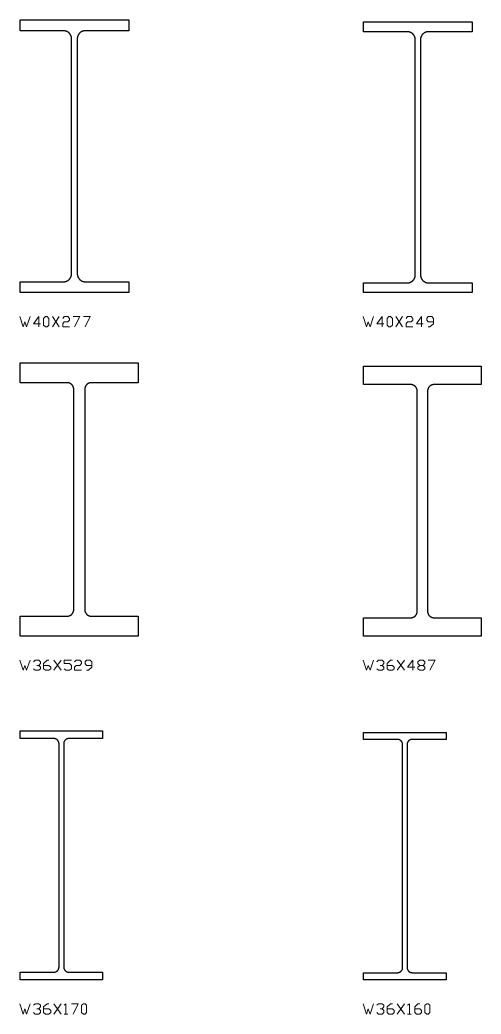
# Model space of a CAD drawing. Header units: inches. Extents: x 0 to 967, y -705 to 45.
# Drawn here: x 750 to 817.1, y -105 to 39.7 of the extents above; entities that cross this region are included whole.
import ezdxf

# ---------------------------------------------------------------- set-up
doc = ezdxf.new("R2010")
doc.units = ezdxf.units.IN
doc.header["$MEASUREMENT"] = 0
doc.layers.add('AISC_STEEL', color=7, linetype='Continuous')

msp = doc.modelspace()

# ---------------------------------------------------------------- linework, layer by layer
at = {"color": 3, "lineweight": 0}
for p, q in [((754.71, -4.98), (755.69, -3.49)), ((754.71, -3.49), (755.69, -4.98)), ((804.7, -4.98), (805.68, -3.49)), ((804.7, -3.49), (805.68, -4.98)), ((754.92, -54.97), (755.95, -53.47)), ((754.92, -53.47), (755.95, -54.97)), ((804.9, -54.97), (805.94, -53.47)), ((804.9, -53.47), (805.94, -54.97)), ((808.16, -54.25), (808.67, -54.25)), ((754.92, -105.01), (755.95, -103.51)), ((754.92, -103.51), (755.95, -105.01)), ((804.9, -105.01), (805.94, -103.51)), ((804.9, -103.51), (805.94, -105.01)), ((756.41, -105.01), (756.93, -105.01)), ((806.4, -105.01), (806.92, -105.01))]:
    msp.add_line(p, q, dxfattribs=at)
for points in [[(749.96, -3.49), (750.42, -4.98), (750.68, -4.26), (750.94, -4.98), (751.46, -3.49)], [(752.95, -4.52), (751.92, -4.52), (752.7, -3.49), (752.7, -4.98)], [(756.21, -3.74), (756.41, -3.49), (756.93, -3.49), (757.19, -3.74), (757.19, -4), (756.93, -4.26), (756.41, -4.26), (756.21, -4.52), (756.21, -4.98), (757.19, -4.98)], [(757.71, -3.49), (758.69, -3.49), (757.91, -4.98)], [(759.2, -3.49), (760.18, -3.49), (759.46, -4.98)], [(799.95, -3.49), (800.41, -4.98), (800.67, -4.26), (800.93, -4.98), (801.44, -3.49)], [(802.94, -4.52), (801.91, -4.52), (802.68, -3.49), (802.68, -4.98)], [(806.19, -3.74), (806.4, -3.49), (806.92, -3.49), (807.18, -3.74), (807.18, -4), (806.92, -4.26), (806.4, -4.26), (806.19, -4.52), (806.19, -4.98), (807.18, -4.98)], [(808.67, -4.52), (807.69, -4.52), (808.41, -3.49), (808.41, -4.98)], [(809.4, -4.98), (809.65, -4.98), (810.17, -4.52), (810.17, -3.74), (809.91, -3.49), (809.4, -3.49), (809.19, -3.74), (809.19, -4), (809.4, -4.26), (810.17, -4.26)], [(749.96, -53.47), (750.42, -54.97), (750.68, -54.25), (750.94, -54.97), (751.46, -53.47)], [(751.92, -53.73), (752.18, -53.47), (752.7, -53.47), (752.95, -53.73), (752.95, -53.99), (752.7, -54.25)], [(753.42, -54.25), (754.19, -54.25), (754.45, -54.51), (754.45, -54.76), (754.19, -54.97), (753.68, -54.97), (753.42, -54.76), (753.42, -53.99), (753.94, -53.47), (754.19, -53.47)], [(756.41, -54.76), (756.67, -54.97), (757.19, -54.97), (757.45, -54.76), (757.45, -54.25), (757.19, -53.99), (756.41, -53.99), (756.41, -53.47), (757.45, -53.47)], [(757.91, -53.73), (758.17, -53.47), (758.69, -53.47), (758.94, -53.73), (758.94, -53.99), (758.69, -54.25), (758.17, -54.25), (757.91, -54.51), (757.91, -54.97), (758.94, -54.97)], [(759.67, -54.97), (759.93, -54.97), (760.44, -54.51), (760.44, -53.73), (760.18, -53.47), (759.67, -53.47), (759.46, -53.73), (759.46, -53.99), (759.67, -54.25), (760.44, -54.25)], [(799.95, -53.47), (800.41, -54.97), (800.67, -54.25), (800.93, -54.97), (801.44, -53.47)], [(801.91, -53.73), (802.17, -53.47), (802.68, -53.47), (802.94, -53.73), (802.94, -53.99), (802.68, -54.25)], [(803.41, -54.25), (804.18, -54.25), (804.44, -54.51), (804.44, -54.76), (804.18, -54.97), (803.66, -54.97), (803.41, -54.76), (803.41, -53.99), (803.92, -53.47), (804.18, -53.47)], [(807.43, -54.51), (806.4, -54.51), (807.18, -53.47), (807.18, -54.97)], [(809.4, -53.47), (810.43, -53.47), (809.65, -54.97)], [(752.44, -54.25), (752.7, -54.25), (752.95, -54.51), (752.95, -54.76), (752.7, -54.97), (752.18, -54.97), (751.92, -54.76)], [(802.42, -54.25), (802.68, -54.25), (802.94, -54.51), (802.94, -54.76), (802.68, -54.97), (802.17, -54.97), (801.91, -54.76)], [(749.96, -103.51), (750.42, -105.01), (750.68, -104.23), (750.94, -105.01), (751.46, -103.51)], [(751.92, -103.72), (752.18, -103.51), (752.7, -103.51), (752.95, -103.72), (752.95, -103.97), (752.7, -104.23)], [(753.42, -104.23), (754.19, -104.23), (754.45, -104.49), (754.45, -104.75), (754.19, -105.01), (753.68, -105.01), (753.42, -104.75), (753.42, -103.97), (753.94, -103.51), (754.19, -103.51)], [(756.41, -103.72), (756.67, -103.51), (756.67, -105.01)], [(757.45, -103.51), (758.43, -103.51), (757.71, -105.01)], [(799.95, -103.51), (800.41, -105.01), (800.67, -104.23), (800.93, -105.01), (801.44, -103.51)], [(801.91, -103.72), (802.17, -103.51), (802.68, -103.51), (802.94, -103.72), (802.94, -103.97), (802.68, -104.23)], [(803.41, -104.23), (804.18, -104.23), (804.44, -104.49), (804.44, -104.75), (804.18, -105.01), (803.66, -105.01), (803.41, -104.75), (803.41, -103.97), (803.92, -103.51), (804.18, -103.51)], [(806.4, -103.72), (806.66, -103.51), (806.66, -105.01)], [(807.43, -104.23), (808.16, -104.23), (808.41, -104.49), (808.41, -104.75), (808.16, -105.01), (807.69, -105.01), (807.43, -104.75), (807.43, -103.97), (807.9, -103.51), (808.16, -103.51)], [(752.44, -104.23), (752.7, -104.23), (752.95, -104.49), (752.95, -104.75), (752.7, -105.01), (752.18, -105.01), (751.92, -104.75)], [(802.42, -104.23), (802.68, -104.23), (802.94, -104.49), (802.94, -104.75), (802.68, -105.01), (802.17, -105.01), (801.91, -104.75)]]:
    msp.add_lwpolyline(points, dxfattribs=at)
for points in [[(753.68, -4.98), (753.68, -4.98), (753.94, -4.98), (754.19, -4.73), (754.19, -3.74), (753.94, -3.49), (753.68, -3.49), (753.42, -3.74), (753.42, -4.73)], [(803.66, -4.98), (803.66, -4.98), (803.92, -4.98), (804.18, -4.73), (804.18, -3.74), (803.92, -3.49), (803.66, -3.49), (803.41, -3.74), (803.41, -4.73)], [(808.67, -54.25), (808.93, -54.51), (808.93, -54.76), (808.67, -54.97), (808.16, -54.97), (807.9, -54.76), (807.9, -54.51), (808.16, -54.25), (807.9, -53.99), (807.9, -53.73), (808.16, -53.47), (808.67, -53.47), (808.93, -53.73), (808.93, -53.99)], [(759.2, -105.01), (759.2, -105.01), (759.46, -105.01), (759.67, -104.75), (759.67, -103.72), (759.46, -103.51), (759.2, -103.51), (758.94, -103.72), (758.94, -104.75)], [(809.19, -105.01), (809.19, -105.01), (809.4, -105.01), (809.65, -104.75), (809.65, -103.72), (809.4, -103.51), (809.19, -103.51), (808.93, -103.72), (808.93, -104.75)]]:
    msp.add_lwpolyline(points, close=True, dxfattribs=at)
at = {"layer": 'AISC_STEEL'}
for points in [[(765.8, 39.7), (765.8, 38.12), (759.49, 38.12), (759.47, 38.12), (759.44, 38.12), (759.41, 38.12), (759.38, 38.11), (759.35, 38.11), (759.32, 38.11), (759.29, 38.1), (759.26, 38.1), (759.23, 38.09), (759.2, 38.08), (759.17, 38.07), (759.14, 38.07), (759.11, 38.06), (759.09, 38.05), (759.06, 38.04), (759.03, 38.02), (759, 38.01), (758.98, 38), (758.95, 37.99), (758.92, 37.97), (758.9, 37.96), (758.87, 37.94), (758.85, 37.93), (758.82, 37.91), (758.8, 37.89), (758.77, 37.87), (758.75, 37.85), (758.73, 37.84), (758.7, 37.82), (758.68, 37.8), (758.66, 37.77), (758.64, 37.75), (758.62, 37.73), (758.6, 37.71), (758.58, 37.69), (758.56, 37.66), (758.54, 37.64), (758.53, 37.61), (758.51, 37.59), (758.49, 37.56), (758.48, 37.54), (758.46, 37.51), (758.45, 37.49), (758.44, 37.46), (758.42, 37.43), (758.41, 37.41), (758.4, 37.38), (758.39, 37.35), (758.38, 37.32), (758.37, 37.29), (758.36, 37.26), (758.35, 37.24), (758.35, 37.21), (758.34, 37.18), (758.33, 37.15), (758.33, 37.12), (758.32, 37.09), (758.32, 37.06), (758.32, 37.03), (758.32, 37), (758.32, 36.97), (758.32, 36.94), (758.32, 2.76), (758.32, 2.73), (758.32, 2.7), (758.32, 2.67), (758.32, 2.64), (758.32, 2.61), (758.33, 2.58), (758.33, 2.55), (758.34, 2.52), (758.35, 2.49), (758.35, 2.46), (758.36, 2.44), (758.37, 2.41), (758.38, 2.38), (758.39, 2.35), (758.4, 2.32), (758.41, 2.29), (758.42, 2.27), (758.44, 2.24), (758.45, 2.21), (758.46, 2.19), (758.48, 2.16), (758.49, 2.14), (758.51, 2.11), (758.53, 2.09), (758.54, 2.06), (758.56, 2.04), (758.58, 2.01), (758.6, 1.99), (758.62, 1.97), (758.64, 1.95), (758.66, 1.93), (758.68, 1.9), (758.7, 1.88), (758.73, 1.86), (758.75, 1.85), (758.77, 1.83), (758.8, 1.81), (758.82, 1.79), (758.85, 1.77), (758.87, 1.76), (758.9, 1.74), (758.92, 1.73), (758.95, 1.71), (758.98, 1.7), (759, 1.69), (759.03, 1.68), (759.06, 1.66), (759.09, 1.65), (759.11, 1.64), (759.14, 1.63), (759.17, 1.63), (759.2, 1.62), (759.23, 1.61), (759.26, 1.6), (759.29, 1.6), (759.32, 1.59), (759.35, 1.59), (759.38, 1.59), (759.41, 1.58), (759.44, 1.58), (759.47, 1.58), (759.49, 1.58), (765.8, 1.58), (765.8, 0), (757.9, 0), (750, 0), (750, 1.58), (756.3, 1.58), (756.33, 1.58), (756.36, 1.58), (756.39, 1.58), (756.42, 1.59), (756.45, 1.59), (756.48, 1.59), (756.51, 1.6), (756.54, 1.6), (756.57, 1.61), (756.6, 1.62), (756.63, 1.63), (756.66, 1.63), (756.69, 1.64), (756.71, 1.65), (756.74, 1.66), (756.77, 1.68), (756.8, 1.69), (756.82, 1.7), (756.85, 1.71), (756.88, 1.73), (756.9, 1.74), (756.93, 1.76), (756.95, 1.77), (756.98, 1.79), (757, 1.81), (757.03, 1.83), (757.05, 1.85), (757.07, 1.86), (757.1, 1.88), (757.12, 1.9), (757.14, 1.93), (757.16, 1.95), (757.18, 1.97), (757.2, 1.99), (757.22, 2.01), (757.24, 2.04), (757.26, 2.06), (757.27, 2.09), (757.29, 2.11), (757.31, 2.14), (757.32, 2.16), (757.34, 2.19), (757.35, 2.21), (757.36, 2.24), (757.38, 2.27), (757.39, 2.29), (757.4, 2.32), (757.41, 2.35), (757.42, 2.38), (757.43, 2.41), (757.44, 2.44), (757.45, 2.46), (757.45, 2.49), (757.46, 2.52), (757.47, 2.55), (757.47, 2.58), (757.48, 2.61), (757.48, 2.64), (757.48, 2.67), (757.48, 2.7), (757.48, 2.73), (757.49, 2.76), (757.49, 36.94), (757.48, 36.97), (757.48, 37), (757.48, 37.03), (757.48, 37.06), (757.48, 37.09), (757.47, 37.12), (757.47, 37.15), (757.46, 37.18), (757.45, 37.21), (757.45, 37.24), (757.44, 37.26), (757.43, 37.29), (757.42, 37.32), (757.41, 37.35), (757.4, 37.38), (757.39, 37.41), (757.38, 37.43), (757.36, 37.46), (757.35, 37.49), (757.34, 37.51), (757.32, 37.54), (757.31, 37.56), (757.29, 37.59), (757.27, 37.61), (757.26, 37.64), (757.24, 37.66), (757.22, 37.69), (757.2, 37.71), (757.18, 37.73), (757.16, 37.75), (757.14, 37.77), (757.12, 37.8), (757.1, 37.82), (757.07, 37.84), (757.05, 37.85), (757.03, 37.87), (757, 37.89), (756.98, 37.91), (756.95, 37.93), (756.93, 37.94), (756.9, 37.96), (756.88, 37.97), (756.85, 37.99), (756.82, 38), (756.8, 38.01), (756.77, 38.02), (756.74, 38.04), (756.71, 38.05), (756.69, 38.06), (756.66, 38.07), (756.63, 38.07), (756.6, 38.08), (756.57, 38.09), (756.54, 38.1), (756.51, 38.1), (756.48, 38.11), (756.45, 38.11), (756.42, 38.11), (756.39, 38.12), (756.36, 38.12), (756.33, 38.12), (756.3, 38.12), (750, 38.12), (750, 39.7), (757.9, 39.7)], [(815.8, 39.4), (815.8, 37.98), (809.45, 37.98), (809.43, 37.98), (809.4, 37.98), (809.37, 37.98), (809.34, 37.97), (809.31, 37.97), (809.28, 37.97), (809.25, 37.96), (809.22, 37.96), (809.19, 37.95), (809.16, 37.94), (809.13, 37.93), (809.1, 37.93), (809.07, 37.92), (809.05, 37.91), (809.02, 37.9), (808.99, 37.88), (808.96, 37.87), (808.94, 37.86), (808.91, 37.85), (808.88, 37.83), (808.86, 37.82), (808.83, 37.8), (808.81, 37.79), (808.78, 37.77), (808.76, 37.75), (808.73, 37.73), (808.71, 37.71), (808.69, 37.7), (808.66, 37.68), (808.64, 37.66), (808.62, 37.63), (808.6, 37.61), (808.58, 37.59), (808.56, 37.57), (808.54, 37.55), (808.52, 37.52), (808.5, 37.5), (808.49, 37.47), (808.47, 37.45), (808.45, 37.42), (808.44, 37.4), (808.42, 37.37), (808.41, 37.35), (808.4, 37.32), (808.38, 37.29), (808.37, 37.27), (808.36, 37.24), (808.35, 37.21), (808.34, 37.18), (808.33, 37.15), (808.32, 37.12), (808.31, 37.1), (808.31, 37.07), (808.3, 37.04), (808.29, 37.01), (808.29, 36.98), (808.28, 36.95), (808.28, 36.92), (808.28, 36.89), (808.28, 36.86), (808.28, 36.83), (808.27, 36.8), (808.27, 2.6), (808.28, 2.57), (808.28, 2.54), (808.28, 2.51), (808.28, 2.48), (808.28, 2.45), (808.29, 2.42), (808.29, 2.39), (808.3, 2.36), (808.31, 2.33), (808.31, 2.3), (808.32, 2.28), (808.33, 2.25), (808.34, 2.22), (808.35, 2.19), (808.36, 2.16), (808.37, 2.13), (808.38, 2.11), (808.4, 2.08), (808.41, 2.05), (808.42, 2.03), (808.44, 2), (808.45, 1.98), (808.47, 1.95), (808.49, 1.93), (808.5, 1.9), (808.52, 1.88), (808.54, 1.85), (808.56, 1.83), (808.58, 1.81), (808.6, 1.79), (808.62, 1.77), (808.64, 1.74), (808.66, 1.72), (808.69, 1.7), (808.71, 1.69), (808.73, 1.67), (808.76, 1.65), (808.78, 1.63), (808.81, 1.61), (808.83, 1.6), (808.86, 1.58), (808.88, 1.57), (808.91, 1.55), (808.94, 1.54), (808.96, 1.53), (808.99, 1.52), (809.02, 1.5), (809.05, 1.49), (809.07, 1.48), (809.1, 1.47), (809.13, 1.47), (809.16, 1.46), (809.19, 1.45), (809.22, 1.44), (809.25, 1.44), (809.28, 1.43), (809.31, 1.43), (809.34, 1.43), (809.37, 1.42), (809.4, 1.42), (809.43, 1.42), (809.45, 1.42), (815.8, 1.42), (815.8, 0), (807.9, 0), (800, 0), (800, 1.42), (806.34, 1.42), (806.37, 1.42), (806.4, 1.42), (806.43, 1.42), (806.46, 1.43), (806.49, 1.43), (806.52, 1.43), (806.55, 1.44), (806.58, 1.44), (806.61, 1.45), (806.64, 1.46), (806.67, 1.47), (806.7, 1.47), (806.73, 1.48), (806.75, 1.49), (806.78, 1.5), (806.81, 1.52), (806.84, 1.53), (806.86, 1.54), (806.89, 1.55), (806.92, 1.57), (806.94, 1.58), (806.97, 1.6), (806.99, 1.61), (807.02, 1.63), (807.04, 1.65), (807.07, 1.67), (807.09, 1.69), (807.11, 1.7), (807.14, 1.72), (807.16, 1.74), (807.18, 1.77), (807.2, 1.79), (807.22, 1.81), (807.24, 1.83), (807.26, 1.85), (807.28, 1.88), (807.3, 1.9), (807.31, 1.93), (807.33, 1.95), (807.35, 1.98), (807.36, 2), (807.38, 2.03), (807.39, 2.05), (807.4, 2.08), (807.42, 2.11), (807.43, 2.13), (807.44, 2.16), (807.45, 2.19), (807.46, 2.22), (807.47, 2.25), (807.48, 2.28), (807.49, 2.3), (807.49, 2.33), (807.5, 2.36), (807.51, 2.39), (807.51, 2.42), (807.52, 2.45), (807.52, 2.48), (807.52, 2.51), (807.52, 2.54), (807.52, 2.57), (807.52, 2.6), (807.52, 36.8), (807.52, 36.83), (807.52, 36.86), (807.52, 36.89), (807.52, 36.92), (807.52, 36.95), (807.51, 36.98), (807.51, 37.01), (807.5, 37.04), (807.49, 37.07), (807.49, 37.1), (807.48, 37.12), (807.47, 37.15), (807.46, 37.18), (807.45, 37.21), (807.44, 37.24), (807.43, 37.27), (807.42, 37.29), (807.4, 37.32), (807.39, 37.35), (807.38, 37.37), (807.36, 37.4), (807.35, 37.42), (807.33, 37.45), (807.31, 37.47), (807.3, 37.5), (807.28, 37.52), (807.26, 37.55), (807.24, 37.57), (807.22, 37.59), (807.2, 37.61), (807.18, 37.63), (807.16, 37.66), (807.14, 37.68), (807.11, 37.7), (807.09, 37.71), (807.07, 37.73), (807.04, 37.75), (807.02, 37.77), (806.99, 37.79), (806.97, 37.8), (806.94, 37.82), (806.92, 37.83), (806.89, 37.85), (806.86, 37.86), (806.84, 37.87), (806.81, 37.88), (806.78, 37.9), (806.75, 37.91), (806.73, 37.92), (806.7, 37.93), (806.67, 37.93), (806.64, 37.94), (806.61, 37.95), (806.58, 37.96), (806.55, 37.96), (806.52, 37.97), (806.49, 37.97), (806.46, 37.97), (806.43, 37.98), (806.4, 37.98), (806.37, 37.98), (806.34, 37.98), (800, 37.98), (800, 39.4), (807.9, 39.4)], [(767.2, -10.2), (767.2, -13.11), (760.36, -13.11), (760.33, -13.11), (760.3, -13.11), (760.27, -13.11), (760.24, -13.12), (760.21, -13.12), (760.18, -13.13), (760.15, -13.13), (760.12, -13.14), (760.09, -13.15), (760.06, -13.16), (760.03, -13.17), (760.01, -13.18), (759.98, -13.19), (759.95, -13.2), (759.92, -13.21), (759.9, -13.23), (759.87, -13.24), (759.85, -13.26), (759.82, -13.27), (759.8, -13.29), (759.77, -13.31), (759.75, -13.33), (759.73, -13.35), (759.7, -13.37), (759.68, -13.39), (759.66, -13.41), (759.64, -13.43), (759.62, -13.45), (759.6, -13.48), (759.59, -13.5), (759.57, -13.53), (759.55, -13.55), (759.54, -13.58), (759.52, -13.6), (759.51, -13.63), (759.5, -13.66), (759.48, -13.68), (759.47, -13.71), (759.46, -13.74), (759.45, -13.77), (759.44, -13.79), (759.43, -13.82), (759.43, -13.85), (759.42, -13.88), (759.42, -13.91), (759.41, -13.94), (759.41, -13.97), (759.41, -14), (759.41, -14.03), (759.4, -14.06), (759.4, -46.14), (759.41, -46.17), (759.41, -46.2), (759.41, -46.23), (759.41, -46.26), (759.42, -46.29), (759.42, -46.32), (759.43, -46.35), (759.43, -46.38), (759.44, -46.41), (759.45, -46.43), (759.46, -46.46), (759.47, -46.49), (759.48, -46.52), (759.5, -46.54), (759.51, -46.57), (759.52, -46.6), (759.54, -46.62), (759.55, -46.65), (759.57, -46.67), (759.59, -46.7), (759.6, -46.72), (759.62, -46.75), (759.64, -46.77), (759.66, -46.79), (759.68, -46.81), (759.7, -46.83), (759.73, -46.85), (759.75, -46.87), (759.77, -46.89), (759.8, -46.91), (759.82, -46.93), (759.85, -46.94), (759.87, -46.96), (759.9, -46.97), (759.92, -46.99), (759.95, -47), (759.98, -47.01), (760.01, -47.02), (760.03, -47.03), (760.06, -47.04), (760.09, -47.05), (760.12, -47.06), (760.15, -47.07), (760.18, -47.07), (760.21, -47.08), (760.24, -47.08), (760.27, -47.09), (760.3, -47.09), (760.33, -47.09), (760.36, -47.09), (767.2, -47.09), (767.2, -50), (758.6, -50), (750, -50), (750, -47.09), (756.85, -47.09), (756.87, -47.09), (756.9, -47.09), (756.93, -47.09), (756.96, -47.08), (756.99, -47.08), (757.02, -47.07), (757.05, -47.07), (757.08, -47.06), (757.11, -47.05), (757.14, -47.04), (757.17, -47.03), (757.19, -47.02), (757.22, -47.01), (757.25, -47), (757.28, -46.99), (757.3, -46.97), (757.33, -46.96), (757.35, -46.94), (757.38, -46.93), (757.4, -46.91), (757.43, -46.89), (757.45, -46.87), (757.47, -46.85), (757.5, -46.83), (757.52, -46.81), (757.54, -46.79), (757.56, -46.77), (757.58, -46.75), (757.6, -46.72), (757.61, -46.7), (757.63, -46.67), (757.65, -46.65), (757.66, -46.62), (757.68, -46.6), (757.69, -46.57), (757.7, -46.54), (757.72, -46.52), (757.73, -46.49), (757.74, -46.46), (757.75, -46.43), (757.76, -46.41), (757.77, -46.38), (757.77, -46.35), (757.78, -46.32), (757.78, -46.29), (757.79, -46.26), (757.79, -46.23), (757.79, -46.2), (757.79, -46.17), (757.79, -46.14), (757.79, -14.06), (757.79, -14.03), (757.79, -14), (757.79, -13.97), (757.79, -13.94), (757.78, -13.91), (757.78, -13.88), (757.77, -13.85), (757.77, -13.82), (757.76, -13.79), (757.75, -13.77), (757.74, -13.74), (757.73, -13.71), (757.72, -13.68), (757.7, -13.66), (757.69, -13.63), (757.68, -13.6), (757.66, -13.58), (757.65, -13.55), (757.63, -13.53), (757.61, -13.5), (757.6, -13.48), (757.58, -13.45), (757.56, -13.43), (757.54, -13.41), (757.52, -13.39), (757.5, -13.37), (757.47, -13.35), (757.45, -13.33), (757.43, -13.31), (757.4, -13.29), (757.38, -13.27), (757.35, -13.26), (757.33, -13.24), (757.3, -13.23), (757.28, -13.21), (757.25, -13.2), (757.22, -13.19), (757.19, -13.18), (757.17, -13.17), (757.14, -13.16), (757.11, -13.15), (757.08, -13.14), (757.05, -13.13), (757.02, -13.13), (756.99, -13.12), (756.96, -13.12), (756.93, -13.11), (756.9, -13.11), (756.87, -13.11), (756.85, -13.11), (750, -13.11), (750, -10.2), (758.6, -10.2)], [(817.1, -10.7), (817.1, -13.38), (810.25, -13.38), (810.22, -13.38), (810.19, -13.38), (810.16, -13.38), (810.13, -13.39), (810.1, -13.39), (810.07, -13.4), (810.04, -13.4), (810.01, -13.41), (809.98, -13.42), (809.96, -13.43), (809.93, -13.44), (809.9, -13.45), (809.87, -13.46), (809.85, -13.47), (809.82, -13.48), (809.79, -13.5), (809.77, -13.51), (809.74, -13.53), (809.72, -13.54), (809.69, -13.56), (809.67, -13.58), (809.64, -13.6), (809.62, -13.62), (809.6, -13.64), (809.58, -13.66), (809.56, -13.68), (809.54, -13.7), (809.52, -13.72), (809.5, -13.75), (809.48, -13.77), (809.46, -13.8), (809.45, -13.82), (809.43, -13.85), (809.42, -13.87), (809.4, -13.9), (809.39, -13.93), (809.38, -13.95), (809.37, -13.98), (809.36, -14.01), (809.35, -14.04), (809.34, -14.06), (809.33, -14.09), (809.32, -14.12), (809.32, -14.15), (809.31, -14.18), (809.31, -14.21), (809.3, -14.24), (809.3, -14.27), (809.3, -14.3), (809.3, -14.33), (809.3, -46.37), (809.3, -46.4), (809.3, -46.43), (809.3, -46.46), (809.31, -46.49), (809.31, -46.52), (809.32, -46.55), (809.32, -46.58), (809.33, -46.61), (809.34, -46.64), (809.35, -46.66), (809.36, -46.69), (809.37, -46.72), (809.38, -46.75), (809.39, -46.77), (809.4, -46.8), (809.42, -46.83), (809.43, -46.85), (809.45, -46.88), (809.46, -46.9), (809.48, -46.93), (809.5, -46.95), (809.52, -46.98), (809.54, -47), (809.56, -47.02), (809.58, -47.04), (809.6, -47.06), (809.62, -47.08), (809.64, -47.1), (809.67, -47.12), (809.69, -47.14), (809.72, -47.16), (809.74, -47.17), (809.77, -47.19), (809.79, -47.2), (809.82, -47.22), (809.85, -47.23), (809.87, -47.24), (809.9, -47.25), (809.93, -47.26), (809.96, -47.27), (809.98, -47.28), (810.01, -47.29), (810.04, -47.3), (810.07, -47.3), (810.1, -47.31), (810.13, -47.31), (810.16, -47.32), (810.19, -47.32), (810.22, -47.32), (810.25, -47.32), (817.1, -47.32), (817.1, -50), (808.55, -50), (800, -50), (800, -47.32), (806.85, -47.32), (806.88, -47.32), (806.91, -47.32), (806.94, -47.32), (806.97, -47.31), (807, -47.31), (807.03, -47.3), (807.06, -47.3), (807.09, -47.29), (807.12, -47.28), (807.14, -47.27), (807.17, -47.26), (807.2, -47.25), (807.23, -47.24), (807.25, -47.23), (807.28, -47.22), (807.31, -47.2), (807.33, -47.19), (807.36, -47.17), (807.38, -47.16), (807.41, -47.14), (807.43, -47.12), (807.46, -47.1), (807.48, -47.08), (807.5, -47.06), (807.52, -47.04), (807.54, -47.02), (807.56, -47), (807.58, -46.98), (807.6, -46.95), (807.62, -46.93), (807.64, -46.9), (807.65, -46.88), (807.67, -46.85), (807.68, -46.83), (807.7, -46.8), (807.71, -46.77), (807.72, -46.75), (807.73, -46.72), (807.74, -46.69), (807.75, -46.66), (807.76, -46.64), (807.77, -46.61), (807.78, -46.58), (807.78, -46.55), (807.79, -46.52), (807.79, -46.49), (807.8, -46.46), (807.8, -46.43), (807.8, -46.4), (807.8, -46.37), (807.8, -14.33), (807.8, -14.3), (807.8, -14.27), (807.8, -14.24), (807.79, -14.21), (807.79, -14.18), (807.78, -14.15), (807.78, -14.12), (807.77, -14.09), (807.76, -14.06), (807.75, -14.04), (807.74, -14.01), (807.73, -13.98), (807.72, -13.95), (807.71, -13.93), (807.7, -13.9), (807.68, -13.87), (807.67, -13.85), (807.65, -13.82), (807.64, -13.8), (807.62, -13.77), (807.6, -13.75), (807.58, -13.72), (807.56, -13.7), (807.54, -13.68), (807.52, -13.66), (807.5, -13.64), (807.48, -13.62), (807.46, -13.6), (807.43, -13.58), (807.41, -13.56), (807.38, -13.54), (807.36, -13.53), (807.33, -13.51), (807.31, -13.5), (807.28, -13.48), (807.25, -13.47), (807.23, -13.46), (807.2, -13.45), (807.17, -13.44), (807.14, -13.43), (807.12, -13.42), (807.09, -13.41), (807.06, -13.4), (807.03, -13.4), (807, -13.39), (806.97, -13.39), (806.94, -13.38), (806.91, -13.38), (806.88, -13.38), (806.85, -13.38), (800, -13.38), (800, -10.7), (808.55, -10.7)], [(762, -63.8), (762, -64.9), (757.09, -64.9), (757.06, -64.9), (757.03, -64.9), (757, -64.91), (756.97, -64.91), (756.94, -64.91), (756.91, -64.92), (756.89, -64.93), (756.86, -64.94), (756.83, -64.95), (756.8, -64.96), (756.78, -64.97), (756.75, -64.98), (756.72, -65), (756.7, -65.01), (756.67, -65.03), (756.65, -65.04), (756.63, -65.06), (756.6, -65.08), (756.58, -65.1), (756.56, -65.12), (756.54, -65.14), (756.52, -65.16), (756.5, -65.19), (756.48, -65.21), (756.47, -65.23), (756.45, -65.26), (756.44, -65.28), (756.42, -65.31), (756.41, -65.34), (756.4, -65.36), (756.39, -65.39), (756.38, -65.42), (756.37, -65.45), (756.36, -65.47), (756.35, -65.5), (756.35, -65.53), (756.35, -65.56), (756.34, -65.59), (756.34, -65.62), (756.34, -65.65), (756.34, -98.15), (756.34, -98.18), (756.34, -98.21), (756.35, -98.24), (756.35, -98.27), (756.35, -98.3), (756.36, -98.33), (756.37, -98.35), (756.38, -98.38), (756.39, -98.41), (756.4, -98.44), (756.41, -98.46), (756.42, -98.49), (756.44, -98.52), (756.45, -98.54), (756.47, -98.57), (756.48, -98.59), (756.5, -98.61), (756.52, -98.64), (756.54, -98.66), (756.56, -98.68), (756.58, -98.7), (756.6, -98.72), (756.63, -98.74), (756.65, -98.76), (756.67, -98.77), (756.7, -98.79), (756.72, -98.8), (756.75, -98.82), (756.78, -98.83), (756.8, -98.84), (756.83, -98.85), (756.86, -98.86), (756.89, -98.87), (756.91, -98.88), (756.94, -98.89), (756.97, -98.89), (757, -98.89), (757.03, -98.9), (757.06, -98.9), (757.09, -98.9), (762, -98.9), (762, -100), (756, -100), (750, -100), (750, -98.9), (754.91, -98.9), (754.94, -98.9), (754.97, -98.9), (755, -98.89), (755.03, -98.89), (755.06, -98.89), (755.09, -98.88), (755.11, -98.87), (755.14, -98.86), (755.17, -98.85), (755.2, -98.84), (755.22, -98.83), (755.25, -98.82), (755.28, -98.8), (755.3, -98.79), (755.33, -98.77), (755.35, -98.76), (755.37, -98.74), (755.4, -98.72), (755.42, -98.7), (755.44, -98.68), (755.46, -98.66), (755.48, -98.64), (755.5, -98.61), (755.52, -98.59), (755.53, -98.57), (755.55, -98.54), (755.56, -98.52), (755.58, -98.49), (755.59, -98.46), (755.6, -98.44), (755.61, -98.41), (755.62, -98.38), (755.63, -98.35), (755.64, -98.33), (755.65, -98.3), (755.65, -98.27), (755.65, -98.24), (755.66, -98.21), (755.66, -98.18), (755.66, -98.15), (755.66, -65.65), (755.66, -65.62), (755.66, -65.59), (755.65, -65.56), (755.65, -65.53), (755.65, -65.5), (755.64, -65.47), (755.63, -65.45), (755.62, -65.42), (755.61, -65.39), (755.6, -65.36), (755.59, -65.34), (755.58, -65.31), (755.56, -65.28), (755.55, -65.26), (755.53, -65.23), (755.52, -65.21), (755.5, -65.19), (755.48, -65.16), (755.46, -65.14), (755.44, -65.12), (755.42, -65.1), (755.4, -65.08), (755.37, -65.06), (755.35, -65.04), (755.33, -65.03), (755.3, -65.01), (755.28, -65), (755.25, -64.98), (755.22, -64.97), (755.2, -64.96), (755.17, -64.95), (755.14, -64.94), (755.11, -64.93), (755.09, -64.92), (755.06, -64.91), (755.03, -64.91), (755, -64.91), (754.97, -64.9), (754.94, -64.9), (754.91, -64.9), (750, -64.9), (750, -63.8), (756, -63.8)], [(812, -64), (812, -65.02), (807.08, -65.02), (807.05, -65.02), (807.02, -65.02), (806.99, -65.03), (806.96, -65.03), (806.93, -65.03), (806.9, -65.04), (806.87, -65.05), (806.84, -65.06), (806.82, -65.07), (806.79, -65.08), (806.76, -65.09), (806.73, -65.1), (806.71, -65.12), (806.68, -65.13), (806.66, -65.15), (806.63, -65.16), (806.61, -65.18), (806.59, -65.2), (806.57, -65.22), (806.54, -65.24), (806.52, -65.26), (806.5, -65.28), (806.49, -65.31), (806.47, -65.33), (806.45, -65.35), (806.44, -65.38), (806.42, -65.4), (806.41, -65.43), (806.39, -65.46), (806.38, -65.48), (806.37, -65.51), (806.36, -65.54), (806.35, -65.57), (806.35, -65.59), (806.34, -65.62), (806.33, -65.65), (806.33, -65.68), (806.33, -65.71), (806.33, -65.74), (806.33, -65.77), (806.33, -98.23), (806.33, -98.26), (806.33, -98.29), (806.33, -98.32), (806.33, -98.35), (806.34, -98.38), (806.35, -98.41), (806.35, -98.43), (806.36, -98.46), (806.37, -98.49), (806.38, -98.52), (806.39, -98.54), (806.41, -98.57), (806.42, -98.6), (806.44, -98.62), (806.45, -98.65), (806.47, -98.67), (806.49, -98.69), (806.5, -98.72), (806.52, -98.74), (806.54, -98.76), (806.57, -98.78), (806.59, -98.8), (806.61, -98.82), (806.63, -98.84), (806.66, -98.85), (806.68, -98.87), (806.71, -98.88), (806.73, -98.9), (806.76, -98.91), (806.79, -98.92), (806.82, -98.93), (806.84, -98.94), (806.87, -98.95), (806.9, -98.96), (806.93, -98.97), (806.96, -98.97), (806.99, -98.97), (807.02, -98.98), (807.05, -98.98), (807.08, -98.98), (812, -98.98), (812, -100), (806, -100), (800, -100), (800, -98.98), (804.92, -98.98), (804.95, -98.98), (804.98, -98.98), (805.01, -98.97), (805.04, -98.97), (805.07, -98.97), (805.1, -98.96), (805.13, -98.95), (805.16, -98.94), (805.18, -98.93), (805.21, -98.92), (805.24, -98.91), (805.27, -98.9), (805.29, -98.88), (805.32, -98.87), (805.34, -98.85), (805.37, -98.84), (805.39, -98.82), (805.41, -98.8), (805.43, -98.78), (805.46, -98.76), (805.48, -98.74), (805.5, -98.72), (805.51, -98.69), (805.53, -98.67), (805.55, -98.65), (805.56, -98.62), (805.58, -98.6), (805.59, -98.57), (805.61, -98.54), (805.62, -98.52), (805.63, -98.49), (805.64, -98.46), (805.65, -98.43), (805.65, -98.41), (805.66, -98.38), (805.67, -98.35), (805.67, -98.32), (805.67, -98.29), (805.67, -98.26), (805.67, -98.23), (805.67, -65.77), (805.67, -65.74), (805.67, -65.71), (805.67, -65.68), (805.67, -65.65), (805.66, -65.62), (805.65, -65.59), (805.65, -65.57), (805.64, -65.54), (805.63, -65.51), (805.62, -65.48), (805.61, -65.46), (805.59, -65.43), (805.58, -65.4), (805.56, -65.38), (805.55, -65.35), (805.53, -65.33), (805.51, -65.31), (805.5, -65.28), (805.48, -65.26), (805.46, -65.24), (805.43, -65.22), (805.41, -65.2), (805.39, -65.18), (805.37, -65.16), (805.34, -65.15), (805.32, -65.13), (805.29, -65.12), (805.27, -65.1), (805.24, -65.09), (805.21, -65.08), (805.18, -65.07), (805.16, -65.06), (805.13, -65.05), (805.1, -65.04), (805.07, -65.03), (805.04, -65.03), (805.01, -65.03), (804.98, -65.02), (804.95, -65.02), (804.92, -65.02), (800, -65.02), (800, -64), (806, -64)]]:
    msp.add_lwpolyline(points, close=True, dxfattribs=at)

doc.saveas('drawing.dxf')
